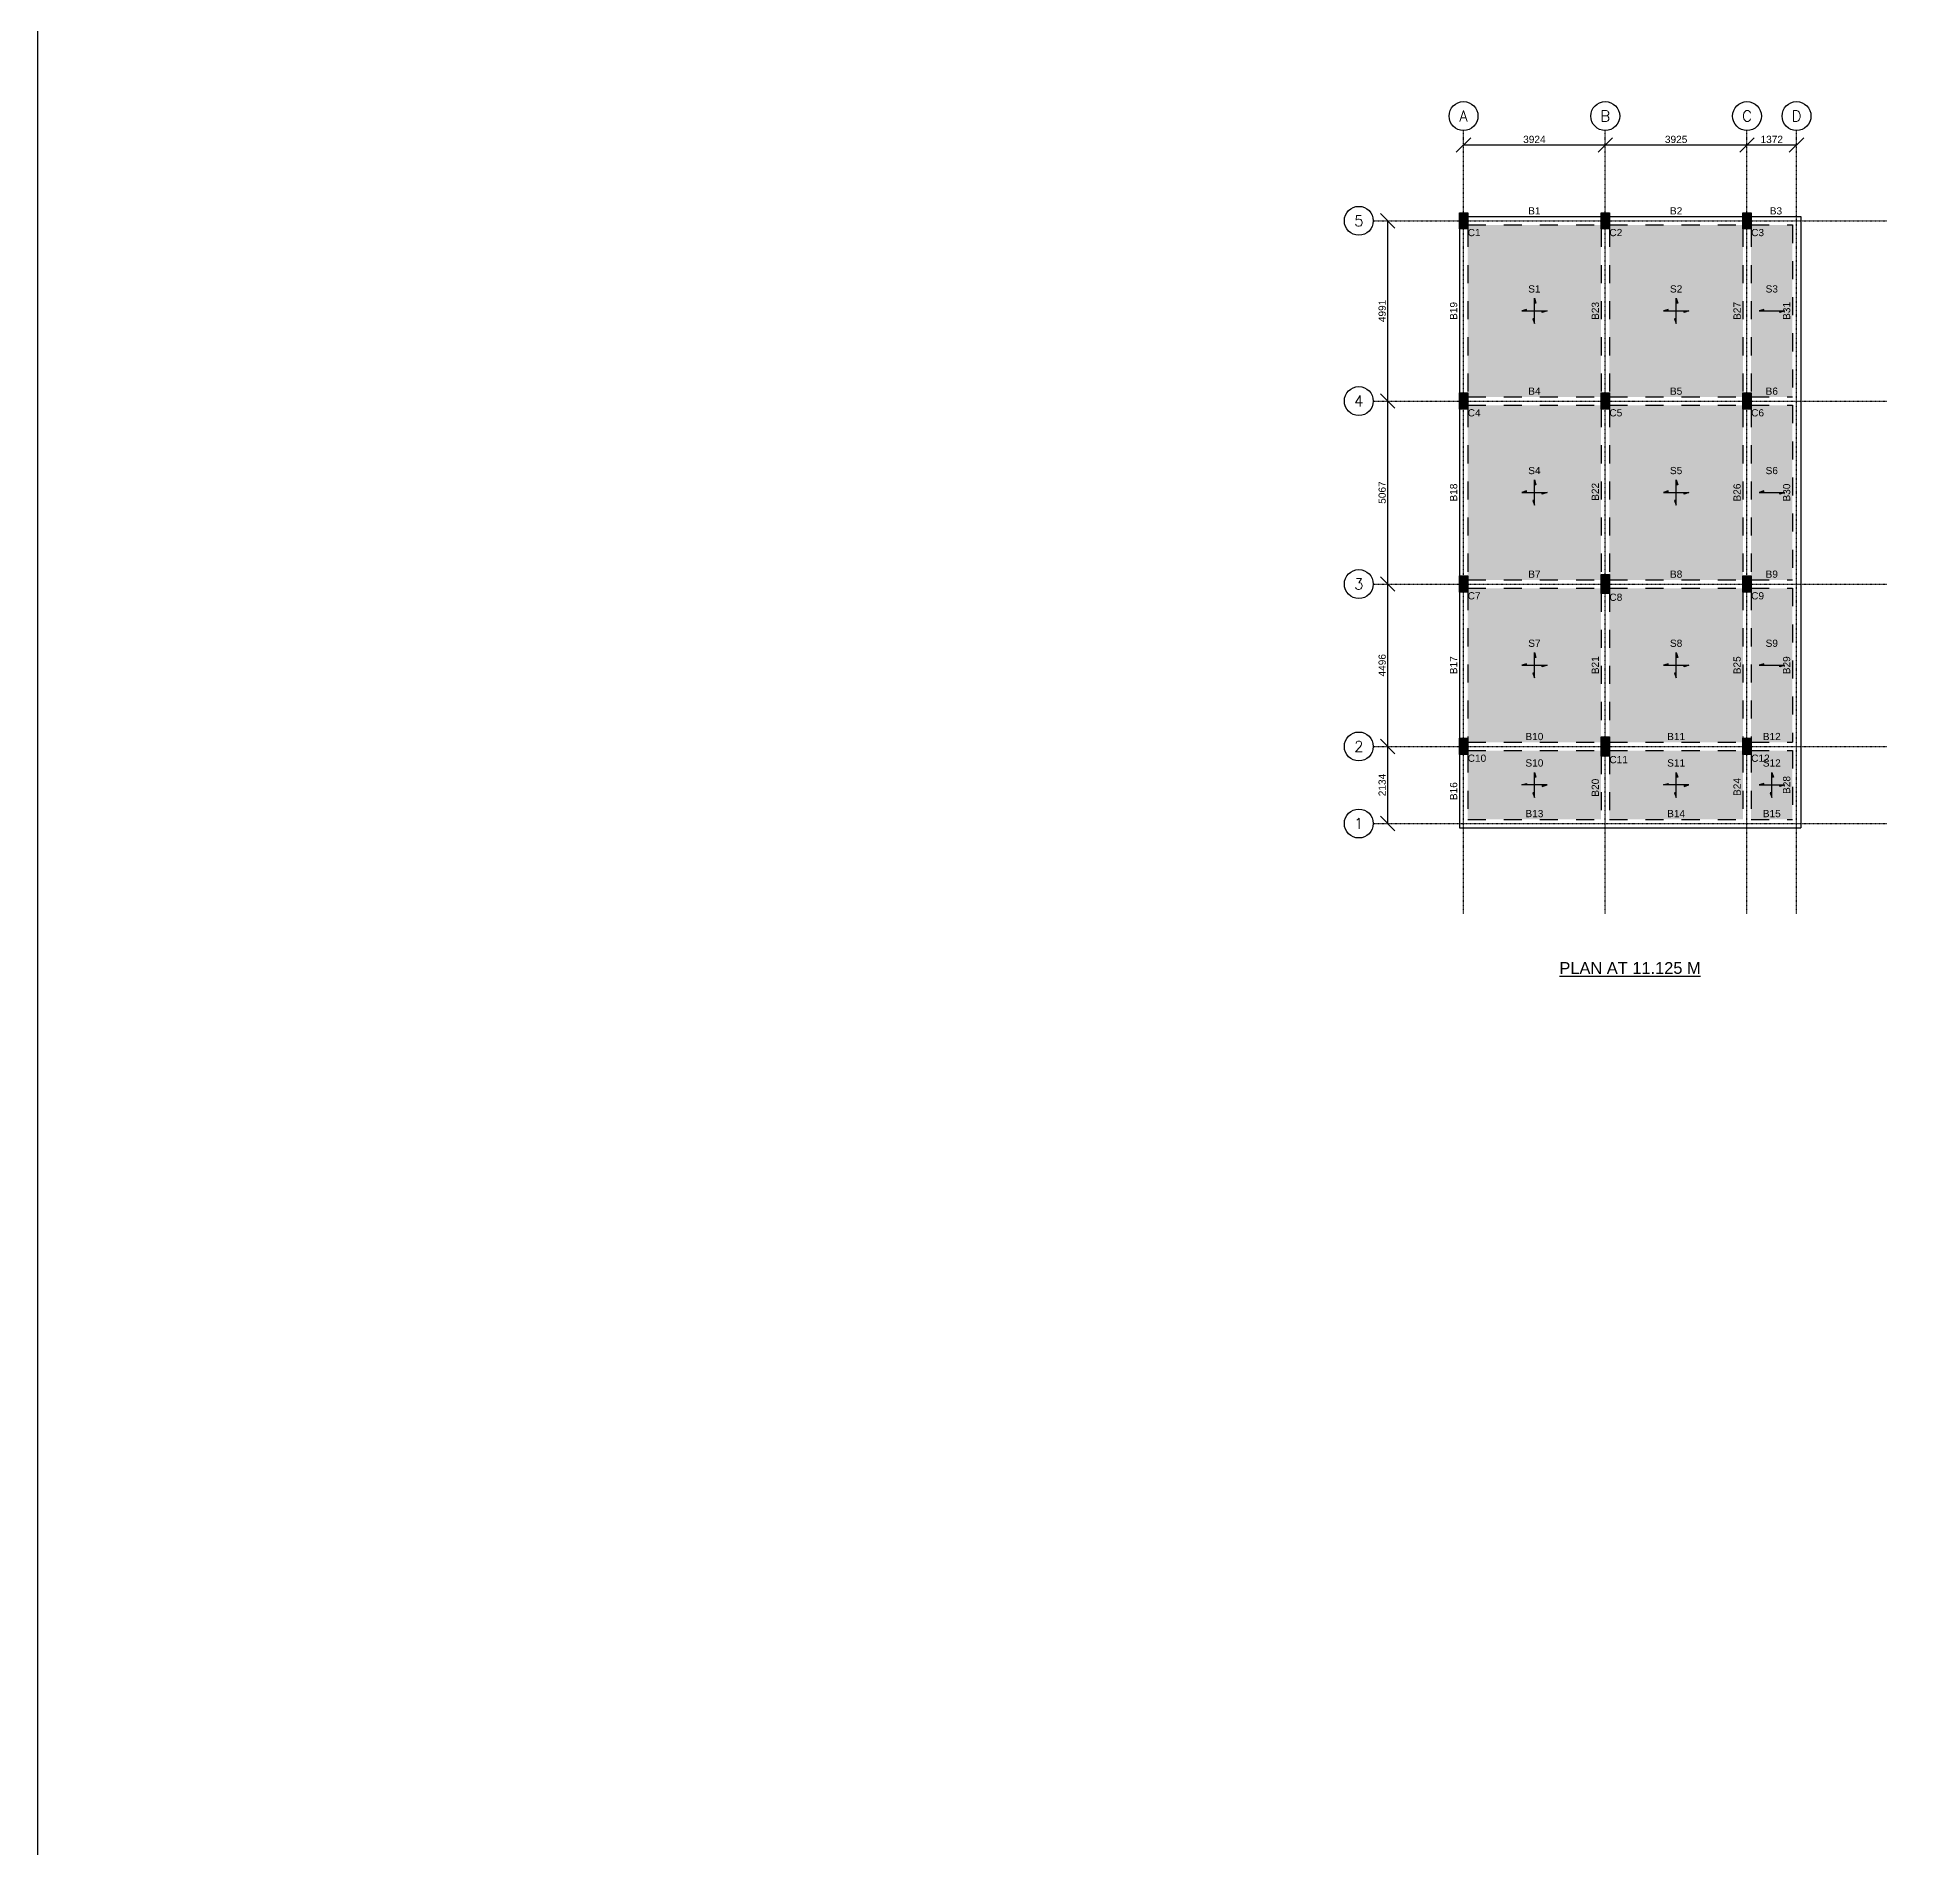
# Model space of a CAD drawing. Header units: inches. Extents: x -816171 to 9366335, y -450961 to 689132.
# Drawn here: x 6656741 to 6708928, y 230282 to 280415 of the extents above; entities that cross this region are included whole.
import ezdxf
from ezdxf.enums import TextEntityAlignment as Align

# ---------------------------------------------------------------- set-up
doc = ezdxf.new("R2010")
doc.units = ezdxf.units.IN
doc.header["$MEASUREMENT"] = 0
doc.linetypes.add('SCCenter', pattern=[1.2, 0.5, -0.3, 0.1, -0.3])
doc.linetypes.add('SCHidden', pattern=[1000, 500, -500])
for name, color, linetype in [('Beam', 3, 'Continuous'), ('Beam Nos', 7, 'Continuous'), ('Column', 2, 'Continuous'), ('Column Nos', 7, 'Continuous'), ('Grid Line', 8, 'Continuous'), ('Label', 4, 'Continuous'), ('Slab', 251, 'Continuous'), ('Slab Nos', 7, 'Continuous')]:
    doc.layers.add(name, color=color, linetype=linetype)
doc.styles.add('SC-BBS1', font='SansSerif')
doc.styles.add('SC-BBS2', font='SansSerif')
doc.styles.get("Standard").update_dxf_attribs({"font": 'txt.shx'})
doc.dimstyles.new('SCGridlineDim', dxfattribs={"dimtxt": 200, "dimasz": 0.18, "dimexe": 75, "dimexo": 75, "dimgap": 50, "dimtad": 1, "dimtoh": 1, "dimdec": 0, "dimzin": 0, "dimdsep": 46, "dimtxsty": 'SC-BBS2', "dimtsz": 200, "dimcen": 0.09, "dimclrd": 8, "dimclre": 8, "dimclrt": 31, "dimadec": 0, "dimazin": 0, "dimtfac": 1, "dimtdec": 0, "dimtix": 1, "dimtofl": 0, "dimtmove": 0, "dimatfit": 3, "dimfxl": 1, "dimtolj": 1, "dimtzin": 0, "dimarcsym": 0})

# ---------------------------------------------------------------- blocks, each defined once
blk = doc.blocks.new('*D2466')
at = {"layer": 'DEFPOINTS', "color": 0, "transparency": 16777216}
for p in [(6694124, 260790), (6694124, 260790), (6694124, 258656)]:
    blk.add_point(p, dxfattribs=at)
at = {"layer": 'Grid Line', "color": 8, "lineweight": -2, "transparency": 16777216}
for p, q in [((6694324, 260590), (6693924, 260990)), ((6694124, 258656), (6694124, 260790)), ((6694324, 258456), (6693924, 258856))]:
    blk.add_line(p, q, dxfattribs=at)
at = {"layer": 'Grid Line', "color": 31, "transparency": 16777216, "insert": (6693971, 259723), "char_height": 200, "attachment_point": 5, "rotation": 90, "style": 'SC-BBS2'}
blk.add_mtext('\\A1;2134', dxfattribs=at)
blk = doc.blocks.new('*D2467')
at = {"layer": 'DEFPOINTS', "color": 0, "transparency": 16777216}
for p in [(6694124, 265286), (6694124, 265286), (6694124, 260790)]:
    blk.add_point(p, dxfattribs=at)
at = {"layer": 'Grid Line', "color": 8, "lineweight": -2, "transparency": 16777216}
for p, q in [((6694324, 265086), (6693924, 265486)), ((6694124, 260790), (6694124, 265286)), ((6694324, 260590), (6693924, 260990))]:
    blk.add_line(p, q, dxfattribs=at)
at = {"layer": 'Grid Line', "color": 31, "transparency": 16777216, "insert": (6693971, 263038), "char_height": 200, "attachment_point": 5, "rotation": 90, "style": 'SC-BBS2'}
blk.add_mtext('\\A1;4496', dxfattribs=at)
blk = doc.blocks.new('*D2468')
at = {"layer": 'DEFPOINTS', "color": 0, "transparency": 16777216}
for p in [(6694124, 270353), (6694124, 270353), (6694124, 265286)]:
    blk.add_point(p, dxfattribs=at)
at = {"layer": 'Grid Line', "color": 8, "lineweight": -2, "transparency": 16777216}
for p, q in [((6694324, 270153), (6693924, 270553)), ((6694124, 265286), (6694124, 270353)), ((6694324, 265086), (6693924, 265486))]:
    blk.add_line(p, q, dxfattribs=at)
at = {"layer": 'Grid Line', "color": 31, "transparency": 16777216, "insert": (6693971, 267820), "char_height": 200, "attachment_point": 5, "rotation": 90, "style": 'SC-BBS2'}
blk.add_mtext('\\A1;5067', dxfattribs=at)
blk = doc.blocks.new('*D2469')
at = {"layer": 'DEFPOINTS', "color": 0, "transparency": 16777216}
for p in [(6694124, 275344), (6694124, 275344), (6694124, 270353)]:
    blk.add_point(p, dxfattribs=at)
at = {"layer": 'Grid Line', "color": 8, "lineweight": -2, "transparency": 16777216}
for p, q in [((6694324, 275144), (6693924, 275544)), ((6694124, 270353), (6694124, 275344)), ((6694324, 270153), (6693924, 270553))]:
    blk.add_line(p, q, dxfattribs=at)
at = {"layer": 'Grid Line', "color": 31, "transparency": 16777216, "insert": (6693971, 272849), "char_height": 200, "attachment_point": 5, "rotation": 90, "style": 'SC-BBS2'}
blk.add_mtext('\\A1;4991', dxfattribs=at)
blk = doc.blocks.new('*D2470')
at = {"layer": 'DEFPOINTS', "color": 0, "transparency": 16777216}
for p in [(6696224, 277444), (6700148, 277444), (6700148, 277444)]:
    blk.add_point(p, dxfattribs=at)
at = {"layer": 'Grid Line', "color": 8, "lineweight": -2, "transparency": 16777216}
for p, q in [((6696024, 277244), (6696424, 277644)), ((6699948, 277244), (6700348, 277644)), ((6696224, 277444), (6700148, 277444))]:
    blk.add_line(p, q, dxfattribs=at)
at = {"layer": 'Grid Line', "color": 31, "transparency": 16777216, "insert": (6698186, 277598), "char_height": 200, "attachment_point": 5, "style": 'SC-BBS2'}
blk.add_mtext('\\A1;3924', dxfattribs=at)
blk = doc.blocks.new('*D2471')
at = {"layer": 'DEFPOINTS', "color": 0, "transparency": 16777216}
for p in [(6700148, 277444), (6704073, 277444), (6704073, 277444)]:
    blk.add_point(p, dxfattribs=at)
at = {"layer": 'Grid Line', "color": 8, "lineweight": -2, "transparency": 16777216}
for p, q in [((6699948, 277244), (6700348, 277644)), ((6703873, 277244), (6704273, 277644)), ((6700148, 277444), (6704073, 277444))]:
    blk.add_line(p, q, dxfattribs=at)
at = {"layer": 'Grid Line', "color": 31, "transparency": 16777216, "insert": (6702111, 277598), "char_height": 200, "attachment_point": 5, "style": 'SC-BBS2'}
blk.add_mtext('\\A1;3925', dxfattribs=at)
blk = doc.blocks.new('*D2472')
at = {"layer": 'DEFPOINTS', "color": 0, "transparency": 16777216}
for p in [(6704073, 277444), (6705445, 277444), (6705445, 277444)]:
    blk.add_point(p, dxfattribs=at)
at = {"layer": 'Grid Line', "color": 8, "lineweight": -2, "transparency": 16777216}
for p, q in [((6703873, 277244), (6704273, 277644)), ((6705245, 277244), (6705645, 277644)), ((6704073, 277444), (6705445, 277444))]:
    blk.add_line(p, q, dxfattribs=at)
at = {"layer": 'Grid Line', "color": 31, "transparency": 16777216, "insert": (6704759, 277598), "char_height": 200, "attachment_point": 5, "style": 'SC-BBS2'}
blk.add_mtext('\\A1;1372', dxfattribs=at)

msp = doc.modelspace()

# ---------------------------------------------------------------- hatches: boundary and pattern name
at = {"layer": 'Column'}
for points in [[(6696339.21612, 275119.44191), (6696109.21612, 275119.44191), (6696109.21612, 275569.44191), (6696339.21612, 275569.44191)], [(6700263.21612, 275119.44191), (6700033.21612, 275119.44191), (6700033.21612, 275569.44191), (6700263.21612, 275569.44191)], [(6704188.21612, 275119.44191), (6703958.21612, 275119.44191), (6703958.21612, 275569.44191), (6704188.21612, 275569.44191)], [(6696339.21612, 270128.44191), (6696109.21612, 270128.44191), (6696109.21612, 270578.44191), (6696339.21612, 270578.44191)], [(6700263.21612, 270128.44191), (6700033.21612, 270128.44191), (6700033.21612, 270578.44191), (6700263.21612, 270578.44191)], [(6704188.21612, 270128.44191), (6703958.21612, 270128.44191), (6703958.21612, 270578.44191), (6704188.21612, 270578.44191)], [(6696339.21612, 265061.44191), (6696109.21612, 265061.44191), (6696109.21612, 265511.44191), (6696339.21612, 265511.44191)], [(6700263.21612, 265021.44191), (6700033.21612, 265021.44191), (6700033.21612, 265551.44191), (6700263.21612, 265551.44191)], [(6704188.21612, 265061.44191), (6703958.21612, 265061.44191), (6703958.21612, 265511.44191), (6704188.21612, 265511.44191)], [(6696339.21612, 260565.44191), (6696109.21612, 260565.44191), (6696109.21612, 261015.44191), (6696339.21612, 261015.44191)], [(6700263.21612, 260525.44191), (6700033.21612, 260525.44191), (6700033.21612, 261055.44191), (6700263.21612, 261055.44191)], [(6704188.21612, 260565.44191), (6703958.21612, 260565.44191), (6703958.21612, 261015.44191), (6704188.21612, 261015.44191)]]:
    msp.add_hatch(color=256, dxfattribs=at).paths.add_polyline_path(points, flags=0)
at = {"layer": 'Slab'}
for points in [[(6700033.21612, 270468.44191), (6700033.21612, 270578.44191), (6700033.21612, 275119.44191), (6700033.21612, 275229.44191), (6696339.21612, 275229.44191), (6696339.21612, 275119.44191), (6696339.21612, 270578.44191), (6696339.21612, 270468.44191)], [(6703958.21612, 270468.44191), (6703958.21612, 270578.44191), (6703958.21612, 275119.44191), (6703958.21612, 275229.44191), (6700263.21612, 275229.44191), (6700263.21612, 275119.44191), (6700263.21612, 270578.44191), (6700263.21612, 270468.44191)], [(6705330.21612, 270468.44191), (6705330.21612, 275229.44191), (6704188.21612, 275229.44191), (6704188.21612, 275119.44191), (6704188.21612, 270578.44191), (6704188.21612, 270468.44191)], [(6700033.21612, 265401.44191), (6700033.21612, 265551.44191), (6700033.21612, 270128.44191), (6700033.21612, 270238.44191), (6696339.21612, 270238.44191), (6696339.21612, 270128.44191), (6696339.21612, 265511.44191), (6696339.21612, 265401.44191)], [(6703958.21612, 265401.44191), (6703958.21612, 265511.44191), (6703958.21612, 270128.44191), (6703958.21612, 270238.44191), (6700263.21612, 270238.44191), (6700263.21612, 270128.44191), (6700263.21612, 265551.44191), (6700263.21612, 265401.44191)], [(6705330.21612, 265401.44191), (6705330.21612, 270238.44191), (6704188.21612, 270238.44191), (6704188.21612, 270128.44191), (6704188.21612, 265511.44191), (6704188.21612, 265401.44191)], [(6700033.21612, 260905.44191), (6700033.21612, 261055.44191), (6700033.21612, 265021.44191), (6700033.21612, 265171.44191), (6696339.21612, 265171.44191), (6696339.21612, 265061.44191), (6696339.21612, 261015.44191), (6696339.21612, 260905.44191)], [(6703958.21612, 260905.44191), (6703958.21612, 261015.44191), (6703958.21612, 265061.44191), (6703958.21612, 265171.44191), (6700263.21612, 265171.44191), (6700263.21612, 265021.44191), (6700263.21612, 261055.44191), (6700263.21612, 260905.44191)], [(6705330.21612, 260905.44191), (6705330.21612, 265171.44191), (6704188.21612, 265171.44191), (6704188.21612, 265061.44191), (6704188.21612, 261015.44191), (6704188.21612, 260905.44191)], [(6700033.21612, 258771.44191), (6700033.21612, 260525.44191), (6700033.21612, 260675.44191), (6696339.21612, 260675.44191), (6696339.21612, 260565.44191), (6696339.21612, 258771.44191)], [(6703958.21612, 258771.44191), (6703958.21612, 260565.44191), (6703958.21612, 260675.44191), (6700263.21612, 260675.44191), (6700263.21612, 260525.44191), (6700263.21612, 258771.44191)], [(6705330.21612, 258771.44191), (6705330.21612, 260675.44191), (6704188.21612, 260675.44191), (6704188.21612, 260565.44191), (6704188.21612, 258771.44191)]]:
    msp.add_hatch(color=256, dxfattribs=at).paths.add_polyline_path(points, flags=0)
at = {"layer": 'Slab Nos'}
for points in [[(6698186.21612, 273198.94191), (6698229.96612, 273067.69191), (6698186.21612, 273067.69191)], [(6702110.71612, 273198.94191), (6702154.46612, 273067.69191), (6702110.71612, 273067.69191)], [(6697967.46612, 272848.94191), (6697967.46612, 272892.69191), (6697836.21612, 272848.94191)], [(6698186.21612, 272630.19191), (6698142.46612, 272630.19191), (6698186.21612, 272498.94191)], [(6698536.21612, 272848.94191), (6698404.96612, 272805.19191), (6698404.96612, 272848.94191)], [(6701891.96612, 272848.94191), (6701891.96612, 272892.69191), (6701760.71612, 272848.94191)], [(6702110.71612, 272630.19191), (6702066.96612, 272630.19191), (6702110.71612, 272498.94191)], [(6702460.71612, 272848.94191), (6702329.46612, 272805.19191), (6702329.46612, 272848.94191)], [(6704540.46612, 272848.94191), (6704540.46612, 272892.69191), (6704409.21612, 272848.94191)], [(6705109.21612, 272848.94191), (6704977.96612, 272805.19191), (6704977.96612, 272848.94191)], [(6697967.46612, 267819.94191), (6697967.46612, 267863.69191), (6697836.21612, 267819.94191)], [(6698186.21612, 268169.94191), (6698229.96612, 268038.69191), (6698186.21612, 268038.69191)], [(6698536.21612, 267819.94191), (6698404.96612, 267776.19191), (6698404.96612, 267819.94191)], [(6701891.96612, 267819.94191), (6701891.96612, 267863.69191), (6701760.71612, 267819.94191)], [(6702110.71612, 268169.94191), (6702154.46612, 268038.69191), (6702110.71612, 268038.69191)], [(6702460.71612, 267819.94191), (6702329.46612, 267776.19191), (6702329.46612, 267819.94191)], [(6704540.46612, 267819.94191), (6704540.46612, 267863.69191), (6704409.21612, 267819.94191)], [(6705109.21612, 267819.94191), (6704977.96612, 267776.19191), (6704977.96612, 267819.94191)], [(6698186.21612, 267601.19191), (6698142.46612, 267601.19191), (6698186.21612, 267469.94191)], [(6702110.71612, 267601.19191), (6702066.96612, 267601.19191), (6702110.71612, 267469.94191)], [(6697967.46612, 263038.44191), (6697967.46612, 263082.19191), (6697836.21612, 263038.44191)], [(6698186.21612, 263388.44191), (6698229.96612, 263257.19191), (6698186.21612, 263257.19191)], [(6698536.21612, 263038.44191), (6698404.96612, 262994.69191), (6698404.96612, 263038.44191)], [(6701891.96612, 263038.44191), (6701891.96612, 263082.19191), (6701760.71612, 263038.44191)], [(6702110.71612, 263388.44191), (6702154.46612, 263257.19191), (6702110.71612, 263257.19191)], [(6702460.71612, 263038.44191), (6702329.46612, 262994.69191), (6702329.46612, 263038.44191)], [(6704540.46612, 263038.44191), (6704540.46612, 263082.19191), (6704409.21612, 263038.44191)], [(6705109.21612, 263038.44191), (6704977.96612, 262994.69191), (6704977.96612, 263038.44191)], [(6698186.21612, 262819.69191), (6698142.46612, 262819.69191), (6698186.21612, 262688.44191)], [(6702110.71612, 262819.69191), (6702066.96612, 262819.69191), (6702110.71612, 262688.44191)], [(6698186.22681, 260073.44191), (6698229.9728, 259942.19057), (6698186.2228, 259942.19191)], [(6702110.72681, 260073.44191), (6702154.4728, 259942.19057), (6702110.7228, 259942.19191)], [(6704759.21612, 260073.44191), (6704802.96612, 259942.19191), (6704759.21612, 259942.19191)], [(6697836.21612, 259723.45259), (6697967.46746, 259767.19858), (6697967.46612, 259723.44858)], [(6698186.20945, 259504.69191), (6698142.45945, 259504.69324), (6698186.20544, 259373.44191)], [(6698404.96612, 259723.43523), (6698404.96479, 259679.68523), (6698536.21612, 259723.43122)], [(6701760.71612, 259723.45259), (6701891.96746, 259767.19858), (6701891.96612, 259723.44858)], [(6702110.70945, 259504.69191), (6702066.95945, 259504.69324), (6702110.70544, 259373.44191)], [(6702329.46612, 259723.43523), (6702329.46479, 259679.68523), (6702460.71612, 259723.43122)], [(6704540.46612, 259723.44191), (6704540.46612, 259767.19191), (6704409.21612, 259723.44191)], [(6704759.21612, 259504.69191), (6704715.46612, 259504.69191), (6704759.21612, 259373.44191)], [(6705109.21612, 259723.44191), (6704977.96612, 259679.69191), (6704977.96612, 259723.44191)]]:
    msp.add_hatch(color=256, dxfattribs=at).paths.add_polyline_path(points, flags=0)

# ---------------------------------------------------------------- linework, layer by layer
msp.add_lwpolyline([(6656741.04073, 357162.51256), (7071178.28193, 357162.51256), (7071178.28193, 180149.84666), (6656741.04073, 180149.84666)], close=True)
at = {"layer": 'Beam'}
for p, q in [((6696109.21612, 275119.44191), (6696109.21612, 270578.44191)), ((6696339.21612, 275459.44191), (6700033.21612, 275459.44191)), ((6700263.21612, 275459.44191), (6703958.21612, 275459.44191)), ((6704188.21612, 275459.44191), (6705560.21612, 275459.44191)), ((6705560.21612, 275459.44191), (6705560.21612, 270238.44191)), ((6705560.21612, 270353.44191), (6705560.21612, 265171.44191)), ((6696109.21612, 270128.44191), (6696109.21612, 265511.44191)), ((6705560.21612, 265286.44191), (6705560.21612, 260675.44191)), ((6696109.21612, 265061.44191), (6696109.21612, 261015.44191)), ((6696109.21612, 260565.44191), (6696109.21612, 258541.44191)), ((6705560.21612, 260790.44191), (6705560.21612, 258541.44191)), ((6696109.21612, 258541.44191), (6700263.21612, 258541.44191)), ((6700205.71612, 258541.44191), (6704188.21612, 258541.44191)), ((6704130.71612, 258541.44191), (6705560.21612, 258541.44191))]:
    msp.add_line(p, q, dxfattribs=at)
at = {"layer": 'Beam', "linetype": 'SCHidden'}
for p, q in [((6696339.21612, 275229.44191), (6700033.21612, 275229.44191)), ((6696339.21612, 275119.44191), (6696339.21612, 270578.44191)), ((6700033.21612, 275119.44191), (6700033.21612, 270578.44191)), ((6700263.21612, 275229.44191), (6703958.21612, 275229.44191)), ((6700263.21612, 275119.44191), (6700263.21612, 270578.44191)), ((6703958.21612, 275119.44191), (6703958.21612, 270578.44191)), ((6704188.21612, 275229.44191), (6705330.21612, 275229.44191)), ((6704188.21612, 275119.44191), (6704188.21612, 270578.44191)), ((6705330.21612, 275229.44191), (6705330.21612, 270468.44191)), ((6696339.21612, 270468.44191), (6700033.21612, 270468.44191)), ((6700263.21612, 270468.44191), (6703958.21612, 270468.44191)), ((6704188.21612, 270468.44191), (6705330.21612, 270468.44191)), ((6696339.21612, 270238.44191), (6700033.21612, 270238.44191)), ((6696339.21612, 270128.44191), (6696339.21612, 265511.44191)), ((6700033.21612, 270128.44191), (6700033.21612, 265551.44191)), ((6700263.21612, 270238.44191), (6703958.21612, 270238.44191)), ((6700263.21612, 270128.44191), (6700263.21612, 265551.44191)), ((6703958.21612, 270128.44191), (6703958.21612, 265511.44191)), ((6704188.21612, 270238.44191), (6705330.21612, 270238.44191)), ((6704188.21612, 270128.44191), (6704188.21612, 265511.44191)), ((6705330.21612, 270238.44191), (6705330.21612, 265401.44191)), ((6696339.21612, 265401.44191), (6700033.21612, 265401.44191)), ((6696339.21612, 265171.44191), (6700033.21612, 265171.44191)), ((6700263.21612, 265401.44191), (6703958.21612, 265401.44191)), ((6700263.21612, 265171.44191), (6703958.21612, 265171.44191)), ((6704188.21612, 265401.44191), (6705330.21612, 265401.44191)), ((6704188.21612, 265171.44191), (6705330.21612, 265171.44191)), ((6705330.21612, 265171.44191), (6705330.21612, 260905.44191)), ((6696339.21612, 265061.44191), (6696339.21612, 261015.44191)), ((6700033.21612, 265021.44191), (6700033.21612, 261055.44191)), ((6700263.21612, 265021.44191), (6700263.21612, 261055.44191)), ((6703958.21612, 265061.44191), (6703958.21612, 261015.44191)), ((6704188.21612, 265061.44191), (6704188.21612, 261015.44191)), ((6696339.21612, 260905.44191), (6700033.21612, 260905.44191)), ((6696339.21612, 260675.44191), (6700033.21612, 260675.44191)), ((6696339.21612, 260565.44191), (6696339.21612, 258771.44191)), ((6700033.21612, 260525.44191), (6700033.21612, 258771.44191)), ((6700263.21612, 260905.44191), (6703958.21612, 260905.44191)), ((6700263.21612, 260675.44191), (6703958.21612, 260675.44191)), ((6700263.21612, 260525.44191), (6700263.21612, 258771.44191)), ((6703958.21612, 260565.44191), (6703958.21612, 258771.44191)), ((6704188.21612, 260905.44191), (6705330.21612, 260905.44191)), ((6704188.21612, 260675.44191), (6705330.21612, 260675.44191)), ((6704188.21612, 260565.44191), (6704188.21612, 258771.44191)), ((6705330.21612, 260675.44191), (6705330.21612, 258771.44191)), ((6696339.21612, 258771.44191), (6700033.21612, 258771.44191)), ((6700263.21612, 258771.44191), (6703958.21612, 258771.44191)), ((6704188.21612, 258771.44191), (6705330.21612, 258771.44191))]:
    msp.add_line(p, q, dxfattribs=at)
at = {"layer": 'Column'}
for points in [[(6696339.21612, 275119.44191), (6696109.21612, 275119.44191), (6696109.21612, 275569.44191), (6696339.21612, 275569.44191)], [(6700263.21612, 275119.44191), (6700033.21612, 275119.44191), (6700033.21612, 275569.44191), (6700263.21612, 275569.44191)], [(6704188.21612, 275119.44191), (6703958.21612, 275119.44191), (6703958.21612, 275569.44191), (6704188.21612, 275569.44191)], [(6696339.21612, 270128.44191), (6696109.21612, 270128.44191), (6696109.21612, 270578.44191), (6696339.21612, 270578.44191)], [(6700263.21612, 270128.44191), (6700033.21612, 270128.44191), (6700033.21612, 270578.44191), (6700263.21612, 270578.44191)], [(6704188.21612, 270128.44191), (6703958.21612, 270128.44191), (6703958.21612, 270578.44191), (6704188.21612, 270578.44191)], [(6696339.21612, 265061.44191), (6696109.21612, 265061.44191), (6696109.21612, 265511.44191), (6696339.21612, 265511.44191)], [(6700263.21612, 265021.44191), (6700033.21612, 265021.44191), (6700033.21612, 265551.44191), (6700263.21612, 265551.44191)], [(6704188.21612, 265061.44191), (6703958.21612, 265061.44191), (6703958.21612, 265511.44191), (6704188.21612, 265511.44191)], [(6696339.21612, 260565.44191), (6696109.21612, 260565.44191), (6696109.21612, 261015.44191), (6696339.21612, 261015.44191)], [(6700263.21612, 260525.44191), (6700033.21612, 260525.44191), (6700033.21612, 261055.44191), (6700263.21612, 261055.44191)], [(6704188.21612, 260565.44191), (6703958.21612, 260565.44191), (6703958.21612, 261015.44191), (6704188.21612, 261015.44191)]]:
    msp.add_lwpolyline(points, close=True, dxfattribs=at)
at = {"layer": 'Grid Line', "linetype": 'SCCenter'}
for p, q in [((6696224.21612, 256156.44191), (6696224.21612, 277844.44191)), ((6700148.21612, 256156.44191), (6700148.21612, 277844.44191)), ((6704073.21612, 256156.44191), (6704073.21612, 277844.44191)), ((6705445.21612, 256156.44191), (6705445.21612, 277844.44191)), ((6693724.21612, 275344.44191), (6707945.21612, 275344.44191)), ((6693724.21612, 270353.44191), (6707945.21612, 270353.44191)), ((6693724.21612, 265286.44191), (6707945.21612, 265286.44191)), ((6693724.21612, 260790.44191), (6707945.21612, 260790.44191)), ((6693724.21612, 258656.44191), (6707945.21612, 258656.44191))]:
    msp.add_line(p, q, dxfattribs=at)
at = {"layer": 'Grid Line'}
for centre in [(6696224.21612, 278244.44191), (6700148.21612, 278244.44191), (6704073.21612, 278244.44191), (6705445.21612, 278244.44191), (6693324.21612, 275344.44191), (6693324.21612, 270353.44191), (6693324.21612, 265286.44191), (6693324.21612, 260790.44191), (6693324.21612, 258656.44191)]:
    msp.add_circle(centre, 400, dxfattribs=at)
at = {"layer": 'Slab Nos'}
for points in [[(6698186.21612, 272630.19191), (6698142.46612, 272630.19191), (6698186.21612, 272498.94191), (6698186.21612, 273198.94191), (6698229.96612, 273067.69191), (6698186.21612, 273067.69191)], [(6702110.71612, 272630.19191), (6702066.96612, 272630.19191), (6702110.71612, 272498.94191), (6702110.71612, 273198.94191), (6702154.46612, 273067.69191), (6702110.71612, 273067.69191)], [(6697967.46612, 272848.94191), (6697967.46612, 272892.69191), (6697836.21612, 272848.94191), (6698536.21612, 272848.94191), (6698404.96612, 272805.19191), (6698404.96612, 272848.94191)], [(6701891.96612, 272848.94191), (6701891.96612, 272892.69191), (6701760.71612, 272848.94191), (6702460.71612, 272848.94191), (6702329.46612, 272805.19191), (6702329.46612, 272848.94191)], [(6704540.46612, 272848.94191), (6704540.46612, 272892.69191), (6704409.21612, 272848.94191), (6705109.21612, 272848.94191), (6704977.96612, 272805.19191), (6704977.96612, 272848.94191)], [(6697967.46612, 267819.94191), (6697967.46612, 267863.69191), (6697836.21612, 267819.94191), (6698536.21612, 267819.94191), (6698404.96612, 267776.19191), (6698404.96612, 267819.94191)], [(6698186.21612, 267601.19191), (6698142.46612, 267601.19191), (6698186.21612, 267469.94191), (6698186.21612, 268169.94191), (6698229.96612, 268038.69191), (6698186.21612, 268038.69191)], [(6701891.96612, 267819.94191), (6701891.96612, 267863.69191), (6701760.71612, 267819.94191), (6702460.71612, 267819.94191), (6702329.46612, 267776.19191), (6702329.46612, 267819.94191)], [(6702110.71612, 267601.19191), (6702066.96612, 267601.19191), (6702110.71612, 267469.94191), (6702110.71612, 268169.94191), (6702154.46612, 268038.69191), (6702110.71612, 268038.69191)], [(6704540.46612, 267819.94191), (6704540.46612, 267863.69191), (6704409.21612, 267819.94191), (6705109.21612, 267819.94191), (6704977.96612, 267776.19191), (6704977.96612, 267819.94191)], [(6697967.46612, 263038.44191), (6697967.46612, 263082.19191), (6697836.21612, 263038.44191), (6698536.21612, 263038.44191), (6698404.96612, 262994.69191), (6698404.96612, 263038.44191)], [(6698186.21612, 262819.69191), (6698142.46612, 262819.69191), (6698186.21612, 262688.44191), (6698186.21612, 263388.44191), (6698229.96612, 263257.19191), (6698186.21612, 263257.19191)], [(6701891.96612, 263038.44191), (6701891.96612, 263082.19191), (6701760.71612, 263038.44191), (6702460.71612, 263038.44191), (6702329.46612, 262994.69191), (6702329.46612, 263038.44191)], [(6702110.71612, 262819.69191), (6702066.96612, 262819.69191), (6702110.71612, 262688.44191), (6702110.71612, 263388.44191), (6702154.46612, 263257.19191), (6702110.71612, 263257.19191)], [(6704540.46612, 263038.44191), (6704540.46612, 263082.19191), (6704409.21612, 263038.44191), (6705109.21612, 263038.44191), (6704977.96612, 262994.69191), (6704977.96612, 263038.44191)], [(6698186.20945, 259504.69191), (6698142.45945, 259504.69324), (6698186.20544, 259373.44191), (6698186.22681, 260073.44191), (6698229.9728, 259942.19057), (6698186.2228, 259942.19191)], [(6702110.70945, 259504.69191), (6702066.95945, 259504.69324), (6702110.70544, 259373.44191), (6702110.72681, 260073.44191), (6702154.4728, 259942.19057), (6702110.7228, 259942.19191)], [(6704759.21612, 259504.69191), (6704715.46612, 259504.69191), (6704759.21612, 259373.44191), (6704759.21612, 260073.44191), (6704802.96612, 259942.19191), (6704759.21612, 259942.19191)], [(6698404.96612, 259723.43523), (6698404.96479, 259679.68523), (6698536.21612, 259723.43122), (6697836.21612, 259723.45259), (6697967.46746, 259767.19858), (6697967.46612, 259723.44858)], [(6702329.46612, 259723.43523), (6702329.46479, 259679.68523), (6702460.71612, 259723.43122), (6701760.71612, 259723.45259), (6701891.96746, 259767.19858), (6701891.96612, 259723.44858)], [(6704540.46612, 259723.44191), (6704540.46612, 259767.19191), (6704409.21612, 259723.44191), (6705109.21612, 259723.44191), (6704977.96612, 259679.69191), (6704977.96612, 259723.44191)]]:
    msp.add_lwpolyline(points, dxfattribs=at)

# ---------------------------------------------------------------- texts
at = {"layer": 'Beam Nos', "style": 'SC-BBS1'}
for s, p in [('B1', (6698186.21612, 275459.44191)), ('B2', (6702110.71612, 275459.44191)), ('B3', (6704874.21612, 275459.44191)), ('B4', (6698186.21612, 270468.44191)), ('B5', (6702110.71612, 270468.44191)), ('B6', (6704759.21612, 270468.44191)), ('B7', (6698186.21612, 265401.44191)), ('B8', (6702110.71612, 265401.44191)), ('B9', (6704759.21612, 265401.44191)), ('B10', (6698186.21612, 260905.44191)), ('B11', (6702110.71612, 260905.44191)), ('B12', (6704759.21612, 260905.44191)), ('B13', (6698186.21612, 258771.44191)), ('B14', (6702110.71612, 258771.44191)), ('B15', (6704759.21612, 258771.44191))]:
    msp.add_text(s, height=200, dxfattribs=at).set_placement(p, align=Align.BOTTOM_CENTER)
for s, p in [('B19', (6696109.21612, 272848.94191)), ('B23', (6700033.21612, 272848.94191)), ('B27', (6703958.21612, 272848.94191)), ('B31', (6705330.21612, 272848.94191)), ('B18', (6696109.21612, 267819.94191)), ('B22', (6700033.21612, 267839.94191)), ('B26', (6703958.21612, 267819.94191)), ('B30', (6705330.21612, 267819.94191)), ('B17', (6696109.21612, 263038.44191)), ('B21', (6700033.21612, 263038.44191)), ('B25', (6703958.21612, 263038.44191)), ('B29', (6705330.21612, 263038.44191)), ('B24', (6703958.21612, 259668.44191)), ('B28', (6705330.21612, 259723.44191)), ('B16', (6696109.21612, 259553.44191)), ('B20', (6700033.21612, 259648.44191))]:
    msp.add_text(s, height=200, rotation=90, dxfattribs=at).set_placement(p, align=Align.BOTTOM_CENTER)
at = {"layer": 'Column Nos', "style": 'SC-BBS2'}
for s, p in [('C1', (6696339.21612, 275119.44191)), ('C2', (6700263.21612, 275119.44191)), ('C3', (6704188.21612, 275119.44191)), ('C4', (6696339.21612, 270128.44191)), ('C5', (6700263.21612, 270128.44191)), ('C6', (6704188.21612, 270128.44191)), ('C7', (6696339.21612, 265061.44191)), ('C8', (6700263.21612, 265021.44191)), ('C9', (6704188.21612, 265061.44191)), ('C10', (6696339.21612, 260565.44191)), ('C11', (6700263.21612, 260525.44191)), ('C12', (6704188.21612, 260565.44191))]:
    msp.add_text(s, height=200, dxfattribs=at).set_placement(p, align=Align.TOP_LEFT)
at = {"layer": 'Grid Line'}
for s, p in [('A', (6696224.21612, 278244.44191)), ('B', (6700148.21612, 278244.44191)), ('C', (6704073.21612, 278244.44191)), ('D', (6705445.21612, 278244.44191)), ('5', (6693324.21612, 275344.44191)), ('4', (6693324.21612, 270353.44191)), ('3', (6693324.21612, 265286.44191)), ('2', (6693324.21612, 260790.44191)), ('1', (6693324.21612, 258656.44191))]:
    msp.add_text(s, height=300, dxfattribs=at).set_placement(p, align=Align.MIDDLE)
at = {"layer": 'Label', "style": 'SC-BBS1'}
msp.add_text('%%uPLAN AT 11.125 M', height=325, dxfattribs=at).set_placement((6700834.71612, 254656.44191), align=Align.MIDDLE_CENTER)
at = {"layer": 'Slab Nos', "style": 'SC-BBS2'}
for s, p in [('S1', (6698186.21612, 273298.94191)), ('S2', (6702110.71612, 273298.94191)), ('S3', (6704759.21612, 273298.94191)), ('S4', (6698186.21612, 268269.94191)), ('S5', (6702110.71612, 268269.94191)), ('S6', (6704759.21612, 268269.94191)), ('S7', (6698186.21612, 263488.44191)), ('S8', (6702110.71612, 263488.44191)), ('S9', (6704759.21612, 263488.44191)), ('S10', (6698186.21612, 260173.44191)), ('S11', (6702110.71612, 260173.44191)), ('S12', (6704759.21612, 260173.44191))]:
    msp.add_text(s, height=200, dxfattribs=at).set_placement(p, align=Align.BOTTOM_CENTER)

# ---------------------------------------------------------------- dimensions: what is measured, and where the dimension line sits
at = {"layer": 'Grid Line'}
for p1, p2, text, picture, middle in [((6696224.21612, 277444.44191), (6700148.21612, 277444.44191), '3924', '*D2470', (6698186.21612, 277597.59691)), ((6700148.21612, 277444.44191), (6704073.21612, 277444.44191), '3925', '*D2471', (6702110.71612, 277597.59691)), ((6704073.21612, 277444.44191), (6705445.21612, 277444.44191), '1372', '*D2472', (6704759.21612, 277597.59691)), ((6694124.21612, 270353.44191), (6694124.21612, 275344.44191), '4991', '*D2469', (6693971.19829, 272848.94191)), ((6694124.21612, 265286.44191), (6694124.21612, 270353.44191), '5067', '*D2468', (6693971.06112, 267819.94191)), ((6694124.21612, 260790.44191), (6694124.21612, 265286.44191), '4496', '*D2467', (6693971.06112, 263038.44191)), ((6694124.21612, 258656.44191), (6694124.21612, 260790.44191), '2134', '*D2466', (6693971.06112, 259723.44191))]:
    dim = msp.add_aligned_dim(p1=p1, p2=p2, distance=0, text=text, dimstyle='SCGridlineDim', dxfattribs=at)
    dim.commit()
    dim.dimension.update_dxf_attribs({"geometry": picture, "text_midpoint": middle})

doc.saveas('drawing.dxf')
